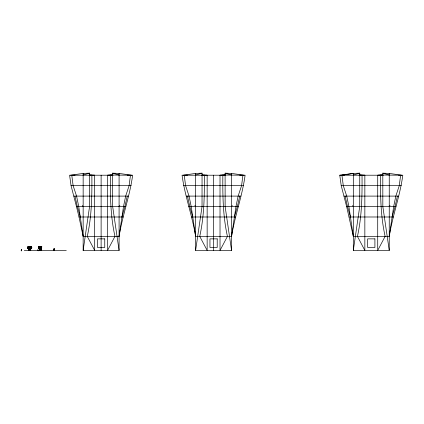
<?xml version="1.0" encoding="UTF-8"?>
<svg xmlns="http://www.w3.org/2000/svg" width="424" height="424" viewBox="0 0 424 424"><rect width="100%" height="100%" fill="white"/><g stroke="black" fill="none" stroke-linecap="round" stroke-linejoin="round"><path stroke-width="0.64" d="M30.602 246.572L30.602 250.42L30.284 246.556L31.233 246.678L31.106 247.181C30.454 247.393 32.224 247.054 30.968 246.81L31.546 247.245L31.244 248.321L31.779 247.976C31.233 244.563 30.608 249.688 31.556 247.563L31.625 248.125L31.111 248.289L31.212 246.689L31.625 248.125M21.317 250.732L21.56 250.245L21.253 250.171L21.698 249.922L21.248 250.844L21.698 249.932L21.253 250.69L21.253 250.171L21.364 250.515L21.661 249.916L21.301 250.759L21.566 250.16M28.18 246.678L29.245 246.662L29.012 249.72L29.383 250.42L29.383 246.662C27.693 245.909 28.461 247.526 28.276 247.187L28.238 246.651M91.86 175.027C92.029 195.591 91.78 216.192 87.27 236.38L94.685 250.42L94.685 175.213L71.773 175.213L73.119 185.659L76.574 196.1L78.737 206.546L83.152 236.38L119.086 236.38C122.414 215.721 129.845 195.925 132.638 175.213L127.179 175.213M204.326 175.027C204.495 195.591 204.246 216.192 199.736 236.38L207.151 250.42L207.151 175.213L184.239 175.213L185.585 185.659L189.04 196.1L191.203 206.546L195.618 236.38L231.552 236.38C234.88 215.721 242.311 195.925 245.104 175.213L239.645 175.213M362.022 175.027C362.191 195.591 361.942 216.192 357.432 236.38L364.847 250.42L364.847 175.213L341.935 175.213L343.281 185.659L346.737 196.1L348.899 206.546L353.314 236.38L389.248 236.38C392.582 215.721 400.012 195.925 402.8 175.213L398.655 175.213M119.086 236.38L123.501 206.546L125.658 196.1L129.113 185.659L130.465 175.213L110.378 175.027C110.203 195.591 110.452 216.192 114.968 236.38L107.553 250.42L107.553 175.213L112.641 175.027L112.667 206.546L119.086 250.42L83.152 250.42L83.152 173.421L89.591 173.156L89.591 175.213M231.552 236.38L235.967 206.546L238.124 196.1L241.579 185.659L242.931 175.213L222.844 175.027C222.669 195.591 222.918 216.192 227.434 236.38L220.019 250.42L220.019 175.213L225.107 175.027L225.133 206.546L231.552 250.42L195.618 250.42L195.618 173.421L202.057 173.156L202.057 175.213M389.248 236.38L393.663 206.546L395.825 196.1L399.276 185.659L400.627 175.213L380.54 175.027C380.365 195.591 380.614 216.192 385.13 236.38L377.715 250.42L377.715 175.213L382.803 175.027L382.835 206.546L389.248 250.42L353.314 250.42L353.314 173.421L359.759 173.156L359.759 175.213M37.853 250.282L38.112 250.759L38.16 250.171L38.192 250.833L37.725 250.017M30.973 248.226L30.602 249.72L28.806 249.72L28.599 247.181L29.129 246.556M54.479 250.059L54.473 249.222L53.917 249.042L54.24 250.128L54.5 249.238C53.265 248.591 54.691 249.254 54.638 249.837C54.574 250.801 52.799 250.34 54.06 249.704L54.516 250.139L53.816 250.42L54.336 249.471L54.034 248.92L54.002 250.107L54.399 250.303L54.638 249.837L54.034 248.92L54.187 250.287L53.604 250.277L54.516 250.139M30.284 246.556L30.814 247.181L30.602 249.72M38.096 250.732L37.715 249.922M28.185 247.171L28.302 248.289C27.814 247.902 28.662 245.682 27.618 247.362L27.666 247.743L28.249 247.69L28.228 246.715L27.783 248.125L28.392 248.178L28.101 247.542L28.169 248.321L27.634 247.976C28.032 245.957 28.276 247.446 28.201 246.689L28.445 246.81M28.588 247.706L28.806 246.651L30.602 246.662L31.281 246.704L31.164 247.69L31.747 247.743L31.599 246.996L31.164 246.742L31.212 247.775L31.779 247.605L31.212 247.775M21.242 250.791L21.56 250.282L21.253 250.171M27.783 248.125L27.83 247.658M21.518 250.266L21.221 250.828L21.513 250.372M21.407 250.393L21.386 250.51M30.825 248.75L30.888 248.226L28.525 248.226L28.588 248.75M28.026 248.104L28.101 247.542M41.732 247.181L41.806 246.662L38.653 246.662L39.331 249.72L41.128 249.72L41.732 247.181L38.727 247.181M41.128 249.72L41.695 246.662L40.55 246.662L40.55 250.42L40.921 249.72L40.693 246.651L41.128 246.651L40.805 246.556L41.128 250.42L41.128 246.572L40.805 246.556M83.152 250.42L89.565 206.546L89.591 175.027L94.685 175.213M195.618 250.42L202.031 206.546L202.057 175.027L207.151 175.213M353.314 250.42L359.727 206.546L359.759 175.027L364.847 175.213M28.509 247.706L28.806 246.651L28.132 246.704M21.46 250.324L21.407 250.144M37.99 250.51L37.847 250.16M127.269 196.1L124.905 206.546L121.942 216.993M239.735 196.1L237.371 206.546L234.408 216.993M397.431 196.1L395.067 206.546L392.105 216.993M38.028 250.611L38.059 250.112L38.16 250.722M31.106 247.181L30.888 248.226M31.381 247.118L28.307 247.181L28.44 247.706L31.069 247.706L31.599 246.996M41.271 248.75L41.536 247.706L41.128 248.226M38.012 250.579L38.16 250.171M54.187 250.287L54.055 249.545L54.617 249.593L54.055 249.545M21.306 250.377L21.37 250.197M28.556 247.181L28.806 246.651M54.638 249.837L53.594 250.149L54.06 249.704M119.086 206.546L119.865 205.555M231.552 206.546L232.331 205.555M341.935 175.213L353.314 173.421L339.762 175.213L341.225 185.659L346.631 206.546L389.248 206.546L390.027 205.555M21.295 250.489L21.529 250.208M31.747 247.743L31.016 248.178L31.779 247.976M27.666 247.743L28.074 248.141L28.583 247.918M54.113 248.973L54.325 249.349L53.668 249.487L54.5 249.238M31.021 248.056L31.339 248.141L30.83 247.918M53.896 249.498L54.473 249.222M53.864 249.015L54.208 248.909M83.152 175.027L89.591 173.156M195.618 175.027L202.057 173.156M39.655 246.556L39.331 246.572L39.331 250.42L39.655 246.556L38.764 246.662L39.331 249.72M353.314 175.027L359.759 173.156M54.06 249.418L54.293 249.307M31.795 247.362L31.116 247.537L31.27 247.314L31.365 247.897M70.601 175.213L83.152 173.421M183.067 175.213L195.618 173.421M38.706 246.662L39.331 246.572M110.728 175.213L112.641 175.027M223.194 175.213L225.107 175.027M380.89 175.213L382.803 175.027M30.189 246.662L31.281 246.704M27.634 247.976L28.392 248.056M107.553 175.213L110.378 175.027M220.019 175.213L222.844 175.027M377.715 175.213L380.54 175.027M41.054 246.651L40.55 246.662M75.059 175.213L69.6 175.213L71.057 185.659L76.468 206.546L125.769 206.546M41.594 247.706L38.865 247.706L39.199 248.226M89.125 175.213L113.107 175.213M187.525 175.213L182.066 175.213C184.853 195.925 192.284 215.721 195.618 236.38M201.988 175.213L225.573 175.213M339.762 175.213L344.277 175.213M359.027 175.213L383.275 175.213M71.057 185.659L131.175 185.659M183.523 185.659L241.579 185.659M241.722 185.659L243.641 185.659M341.225 185.659L401.337 185.659M73.845 196.1L128.393 196.1M186.311 196.1L240.858 196.1M344.007 196.1L398.555 196.1M189.586 206.546L188.934 206.546L238.235 206.546M347.283 206.546L346.631 206.546L353.314 236.38M389.248 206.546L395.931 206.546M76.468 206.546L79.002 216.993L123.236 216.993M191.468 216.993L235.702 216.993M349.164 216.993L393.398 216.993M41.351 248.226L38.997 248.226L39.188 248.75M28.44 248.226L28.509 248.75L30.904 248.75M39.125 248.75L41.335 248.75M30.655 249.582L28.684 249.582L28.684 250.42M24.295 250.42L66.276 250.42M39.04 248.226L39.331 248.226L38.923 247.706M39.909 246.662L39.331 246.651L39.909 246.662L39.909 250.42L39.538 249.72L39.766 246.651L39.4 246.651M382.803 175.213L382.803 173.156L389.248 173.421L401.798 175.213M225.107 175.213L225.107 173.156L231.552 173.421L244.102 175.213M112.641 175.213L112.641 173.156L119.086 173.421L131.636 175.213M53.949 249.869L54.463 249.9L54.336 249.471M359.759 175.027L361.667 175.213M202.057 175.027L203.971 175.213M89.591 175.027L91.505 175.213M29.224 246.662L28.806 250.42L28.806 246.572M41.128 246.572L41.753 246.662M382.803 173.156L389.248 175.027M225.107 173.156L231.552 175.027M112.641 173.156L119.086 175.027M27.814 246.996L28.212 247.192M352.535 205.555L353.314 206.546M188.208 197.096L187.429 196.1L189.793 206.546L192.756 216.993M194.839 205.555L195.618 206.546M82.373 205.555L83.152 206.546M30.857 247.181L30.602 246.651L31.069 247.706M30.602 246.651L30.904 247.706M28.44 247.706L28.604 248.226M28.509 248.75L28.806 249.72M31.546 247.245L31.599 247.828M350.452 216.993L347.495 206.546L345.125 196.1M80.29 216.993L77.327 206.546L74.963 196.1M54.277 249.72L54.399 250.303M79.002 216.993L83.152 236.38M31.312 247.542L31.387 248.104M30.782 247.181L30.825 247.706M389.248 173.421L389.248 250.42M231.552 173.421L231.552 250.42M213.585 175.213L213.585 250.42M119.086 173.421L119.086 250.42M101.119 175.213L101.119 250.42M40.227 246.662L40.227 250.42M30.729 249.582L30.729 250.42M29.706 246.662L29.706 250.42M30.401 249.72L30.03 250.42L30.03 246.662L30.401 249.72M53.864 249.895L54.108 250.361L53.864 249.895M104.749 238.866L97.483 238.866L97.483 247.483L104.749 247.483L104.749 238.866M217.215 238.866L209.949 238.866L209.949 247.483L217.215 247.483L217.215 238.866M374.911 238.866L367.645 238.866L367.645 247.483L374.911 247.483L374.911 238.866M29.887 249.842L29.526 249.842L29.526 250.271L29.887 250.271L29.887 249.842M40.413 249.842L40.047 249.842L40.047 250.271L40.413 250.271L40.413 249.842"/></g></svg>
